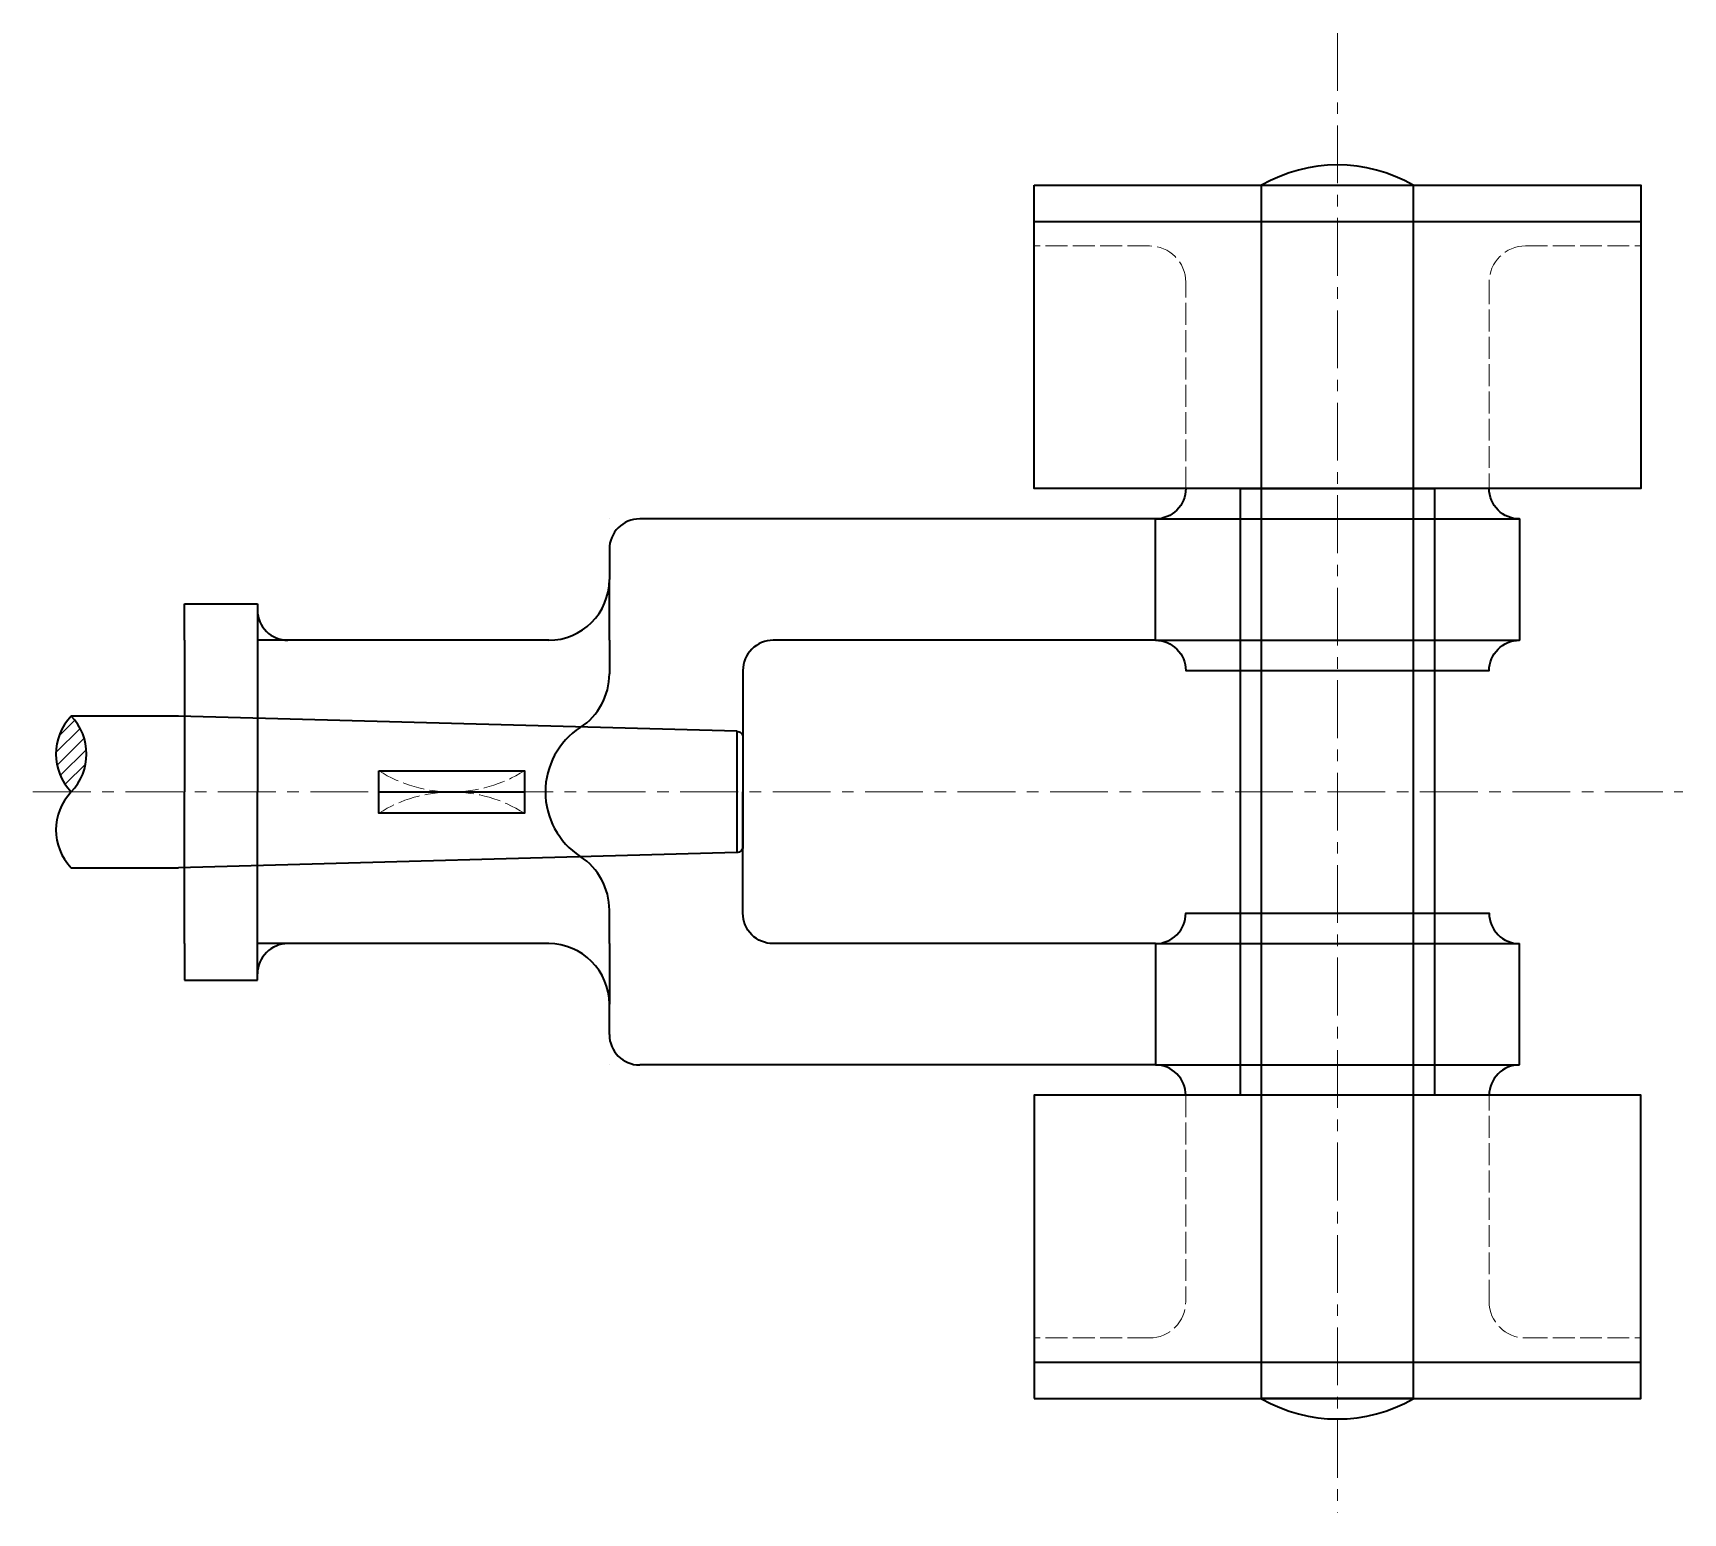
# Model space of a CAD drawing. Header units: millimetres. Extents: x 15433121 to 15433393, y 6507206 to 6507450.
import ezdxf

# ---------------------------------------------------------------- set-up
doc = ezdxf.new("R2010")
doc.units = ezdxf.units.MM
doc.linetypes.add('ACAD_ISO02W100', pattern=[15, 12, -3])
doc.linetypes.add('CENTER', pattern=[50.8, 31.75, -6.35, 6.35, -6.35])
for name, color, linetype, lineweight in [('Center', 1, 'CENTER', 18), ('Hidden', 5, 'ACAD_ISO02W100', 18), ('Object', 7, 'Continuous', 35), ('Thin', 7, 'Continuous', 18)]:
    doc.layers.add(name, color=color, linetype=linetype, lineweight=lineweight)

msp = doc.modelspace()

# ---------------------------------------------------------------- hatches: boundary and pattern name
at = {"layer": 'Thin'}
h = msp.add_hatch(dxfattribs=at)
h.set_pattern_fill('ANSI31', color=256, scale=0.5)
h.paths.add_polyline_path([(15433127.34, 6507337.72, 0.403681), (15433127.34, 6507325.22, 0.403681)])

# ---------------------------------------------------------------- linework, layer by layer
at = {"layer": 'Center', "ltscale": 0.3}
for p, q in [((15433336.03, 6507450.31), (15433336.03, 6507206.38)), ((15433121.03, 6507325.22), (15433392.98, 6507325.22))]:
    msp.add_line(p, q, dxfattribs=at)
at = {"layer": 'Hidden', "ltscale": 0.3}
for p, q in [((15433323.53, 6507375.22), (15433323.53, 6507425.22)), ((15433348.53, 6507425.22), (15433348.53, 6507375.22)), ((15433305.03, 6507415.22), (15433286.03, 6507415.22)), ((15433367.03, 6507415.22), (15433386.03, 6507415.22)), ((15433311.03, 6507375.22), (15433311.03, 6507409.22)), ((15433361.03, 6507409.22), (15433361.03, 6507375.22)), ((15433320.03, 6507345.22), (15433320.03, 6507375.22)), ((15433352.03, 6507375.22), (15433352.03, 6507345.22)), ((15433320.03, 6507275.22), (15433320.03, 6507305.22)), ((15433352.03, 6507305.22), (15433352.03, 6507275.22)), ((15433311.03, 6507275.22), (15433311.03, 6507241.22)), ((15433323.53, 6507275.22), (15433323.53, 6507225.22)), ((15433348.53, 6507225.22), (15433348.53, 6507275.22)), ((15433361.03, 6507241.22), (15433361.03, 6507275.22)), ((15433305.03, 6507235.22), (15433286.03, 6507235.22)), ((15433367.03, 6507235.22), (15433386.03, 6507235.22))]:
    msp.add_line(p, q, dxfattribs=at)
for centre, radius, start, end in [((15433305.03, 6507409.22), 6, 0, 90), ((15433367.03, 6507409.22), 6, 90, 180), ((15433190.03, 6507347.54), 22.32, 237.4796, 302.5204), ((15433190.03, 6507302.89), 22.32, 57.4796, 122.5204), ((15433305.03, 6507241.22), 6, 270, 0), ((15433367.03, 6507241.22), 6, 180, 270)]:
    msp.add_arc(centre, radius, start, end, dxfattribs=at)
at = {"layer": 'Object'}
for p, q in [((15433286.03, 6507419.22), (15433386.03, 6507419.22)), ((15433216.03, 6507370.22), (15433216.03, 6507370.22)), ((15433238.03, 6507370.22), (15433221.03, 6507370.22)), ((15433306.03, 6507350.22), (15433306.03, 6507370.22)), ((15433306.03, 6507370.22), (15433366.03, 6507370.22)), ((15433366.03, 6507370.22), (15433366.03, 6507350.22)), ((15433216.03, 6507365.22), (15433216.03, 6507360.22)), ((15433216.03, 6507350.22), (15433216.03, 6507360.22)), ((15433146.03, 6507356.22), (15433158.03, 6507356.22)), ((15433146.03, 6507350.22), (15433146.03, 6507356.22)), ((15433158.03, 6507356.22), (15433158.03, 6507325.22)), ((15433158.03, 6507356.22), (15433158.03, 6507355.22)), ((15433146.03, 6507350.22), (15433146.03, 6507325.22)), ((15433163.03, 6507350.22), (15433158.03, 6507350.22)), ((15433206.03, 6507350.22), (15433163.03, 6507350.22)), ((15433216.03, 6507350.22), (15433216.03, 6507350.22)), ((15433216.03, 6507350.22), (15433216.03, 6507344.68)), ((15433306.03, 6507350.22), (15433366.03, 6507350.22)), ((15433145.03, 6507337.72), (15433127.34, 6507337.72)), ((15433237.03, 6507335.22), (15433145.03, 6507337.72)), ((15433146.03, 6507300.22), (15433146.03, 6507325.22)), ((15433158.03, 6507294.22), (15433158.03, 6507325.22)), ((15433178.03, 6507325.22), (15433202.03, 6507325.22)), ((15433237.03, 6507315.22), (15433145.03, 6507312.72)), ((15433127.34, 6507312.72), (15433145.03, 6507312.72)), ((15433216.03, 6507300.22), (15433216.03, 6507305.75)), ((15433146.03, 6507300.22), (15433146.03, 6507294.22)), ((15433163.03, 6507300.22), (15433158.03, 6507300.22)), ((15433206.03, 6507300.22), (15433163.03, 6507300.22)), ((15433216.03, 6507300.22), (15433216.03, 6507300.22)), ((15433216.03, 6507300.22), (15433216.03, 6507290.22)), ((15433306.03, 6507300.22), (15433306.03, 6507280.22)), ((15433306.03, 6507300.22), (15433366.03, 6507300.22)), ((15433366.03, 6507280.22), (15433366.03, 6507300.22)), ((15433146.03, 6507294.22), (15433158.03, 6507294.22)), ((15433158.03, 6507294.22), (15433158.03, 6507295.22)), ((15433216.03, 6507285.22), (15433216.03, 6507290.22)), ((15433216.03, 6507280.22), (15433216.03, 6507280.22)), ((15433238.03, 6507280.22), (15433221.03, 6507280.22)), ((15433306.03, 6507280.22), (15433366.03, 6507280.22)), ((15433286.03, 6507231.22), (15433386.03, 6507231.22))]:
    msp.add_line(p, q, dxfattribs=at)
for points in [[(15433286.03, 6507425.22), (15433386.03, 6507425.22), (15433386.03, 6507375.22), (15433286.03, 6507375.22)], [(15433323.53, 6507425.22), (15433348.53, 6507425.22), (15433348.53, 6507225.22), (15433323.53, 6507225.22)], [(15433320.03, 6507375.22), (15433352.03, 6507375.22), (15433352.03, 6507275.22), (15433320.03, 6507275.22)], [(15433178.03, 6507328.72), (15433202.03, 6507328.72), (15433202.03, 6507321.72), (15433178.03, 6507321.72)], [(15433178.03, 6507328.72), (15433202.03, 6507328.72), (15433202.03, 6507321.72), (15433178.03, 6507321.72)], [(15433286.03, 6507225.22), (15433386.03, 6507225.22), (15433386.03, 6507275.22), (15433286.03, 6507275.22)]]:
    msp.add_lwpolyline(points, close=True, dxfattribs=at)
for points in [[(15433366.03, 6507370.22), (15433366.03, 6507370.22, -0.414214), (15433361.03, 6507375.22), (15433361.03, 6507375.22), (15433311.03, 6507375.22), (15433311.03, 6507375.22, -0.414214), (15433306.03, 6507370.22), (15433306.03, 6507370.22)], [(15433306.03, 6507350.22), (15433243.03, 6507350.22, 0.414214), (15433238.03, 6507345.22), (15433238.03, 6507325.22)], [(15433306.03, 6507350.22), (15433306.03, 6507350.22, -0.414214), (15433311.03, 6507345.22), (15433311.03, 6507345.22), (15433361.03, 6507345.22), (15433361.03, 6507345.22, -0.414214), (15433366.03, 6507350.22), (15433366.03, 6507350.22)], [(15433237.03, 6507335.22), (15433237.03, 6507335.22, -0.414214), (15433238.03, 6507334.22), (15433238.03, 6507316.22, -0.414214), (15433237.03, 6507315.22), (15433237.03, 6507315.22)], [(15433306.03, 6507300.22), (15433243.03, 6507300.22, -0.414214), (15433238.03, 6507305.22), (15433238.03, 6507325.22)], [(15433306.03, 6507300.22), (15433306.03, 6507300.22, 0.414214), (15433311.03, 6507305.22), (15433311.03, 6507305.22), (15433361.03, 6507305.22), (15433361.03, 6507305.22, 0.414214), (15433366.03, 6507300.22), (15433366.03, 6507300.22)], [(15433366.03, 6507280.22), (15433366.03, 6507280.22, 0.414214), (15433361.03, 6507275.22), (15433361.03, 6507275.22), (15433311.03, 6507275.22), (15433311.03, 6507275.22, 0.414214), (15433306.03, 6507280.22), (15433306.03, 6507280.22)]]:
    msp.add_lwpolyline(points, format="xyb", dxfattribs=at)
for points in [[(15433306.03, 6507370.22), (15433243.03, 6507370.22), (15433238.03, 6507370.22)], [(15433237.03, 6507335.22), (15433237.03, 6507315.22)], [(15433306.03, 6507280.22), (15433243.03, 6507280.22), (15433238.03, 6507280.22)]]:
    msp.add_lwpolyline(points, dxfattribs=at)
for centre, radius, start, end in [((15433336.03, 6507403.56), 25, 60, 120), ((15433221.03, 6507365.22), 5, 90, 180), ((15433206.03, 6507360.22), 10, 270, 0), ((15433163.03, 6507355.22), 5, 180, 270), ((15433205.48, 6507344.68), 10.55, 303.0853, 0), ((15433133.82, 6507331.47), 9, 136.034, 223.966), ((15433120.86, 6507331.47), 9, 316.034, 43.966), ((15433218.16, 6507325.22), 12.68, 123.0853, 236.9147), ((15433133.82, 6507318.97), 9, 136.034, 223.966), ((15433205.48, 6507305.75), 10.55, 0, 56.9147), ((15433163.03, 6507295.22), 5, 90, 180), ((15433206.03, 6507290.22), 10, 0, 90), ((15433221.03, 6507285.22), 5, 180, 270), ((15433336.03, 6507246.87), 25, 240, 300)]:
    msp.add_arc(centre, radius, start, end, dxfattribs=at)

doc.saveas('drawing.dxf')
